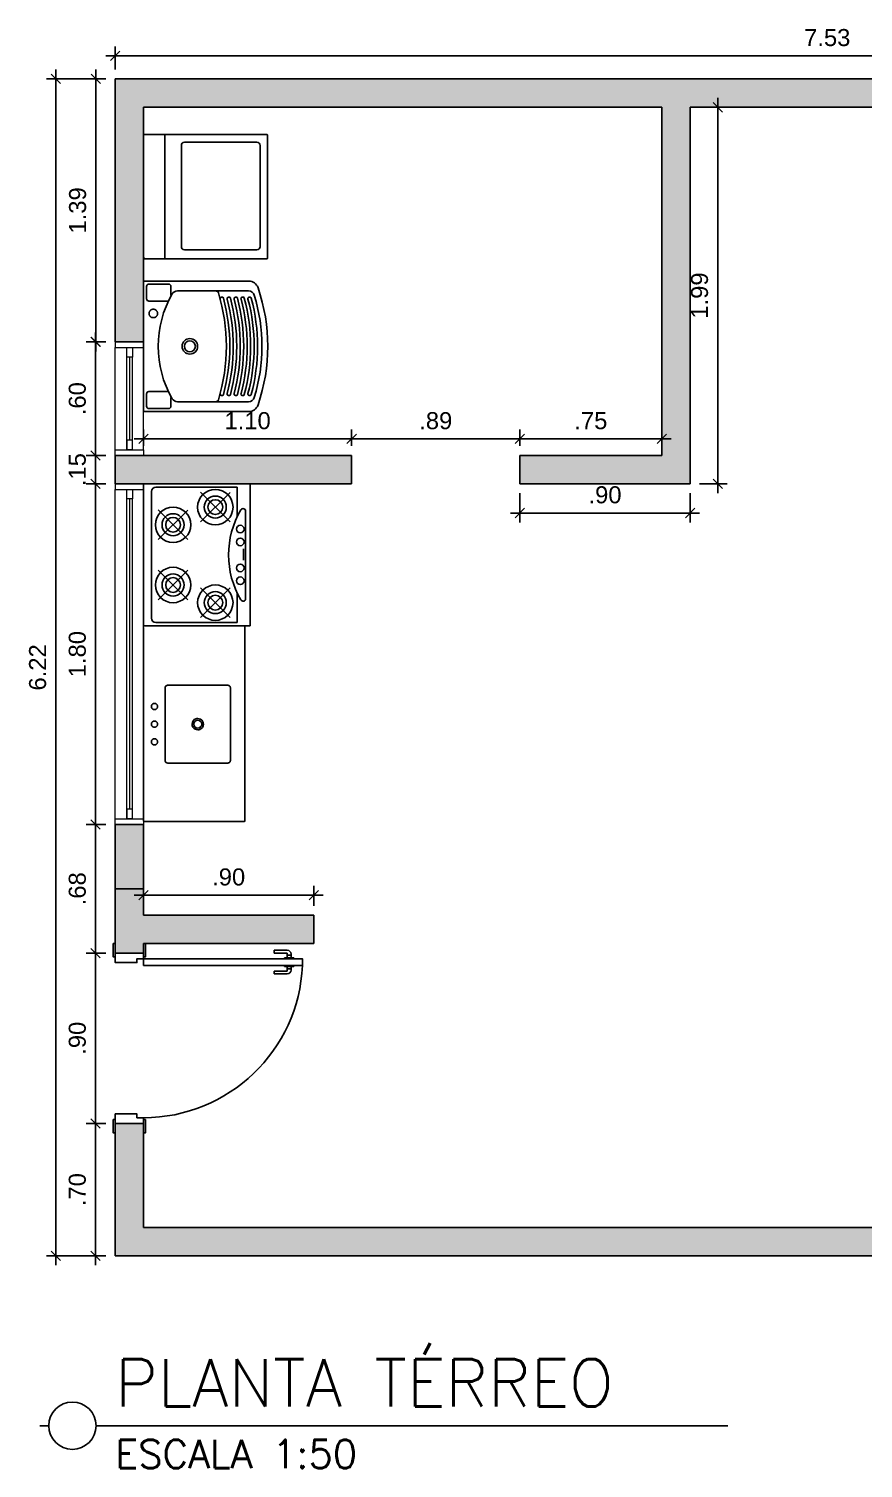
# Model space of a CAD drawing. Header units: millimetres. Extents: x 778.5 to 797.5, y 737.4 to 745.
# Drawn here: x 778.51 to 782.92, y 737.43 to 745.03 of the extents above; entities that cross this region are included whole.
import ezdxf

# ---------------------------------------------------------------- set-up
doc = ezdxf.new("R2010")
doc.units = ezdxf.units.MM
doc.linetypes.add('DASHED', pattern=[15, 12, -3])
doc.linetypes.add('DASHSPACE', pattern=[30, 12, -18])
for name, color, linetype in [('ALVENARIA', 4, 'Continuous'), ('COTAS', 7, 'Continuous'), ('HACHURA', 253, 'Continuous'), ('MOBILIARIOS', 8, 'Continuous'), ('SIMBOLOS', 7, 'Continuous'), ('TEXTOS', 2, 'Continuous')]:
    doc.layers.add(name, color=color, linetype=linetype)
doc.layers.add('Arq-Caixilho', color=1, linetype='Continuous', lineweight=13)
doc.layers.add('Arq-Parede Baixa Osso', color=2, linetype='Continuous', lineweight=20)
doc.styles.add('1.50', font='simplex.shx', dxfattribs={"height": 0.06})
doc.styles.get("Standard").update_dxf_attribs({"font": 'arial.ttf'})
pattern_1 = [(0, (0, 0), (0, 6.985), [5.08, -1.905]), (90, (0, 0), (-6.985, 4e-16), [5.08, -1.905])]

# ---------------------------------------------------------------- blocks, each defined once
blk = doc.blocks.new('macaneta')
for p, q in [((-0.0425, -0.06), (-0.0225, -0.06)), ((-0.0361, -0.06), (-0.0361, -0.08)), ((-0.0175, -0.045), (-0.0225, -0.045)), ((-0.0225, -0.095), (-0.0225, -0.045)), ((0.0225, -0.045), (0.0175, -0.045)), ((0.0225, -0.095), (0.0225, -0.045)), ((0.0225, -0.06), (0.0425, -0.06)), ((0.0361, -0.06), (0.0361, -0.08)), ((-0.0625, -0.15), (-0.0625, -0.08)), ((-0.0625, -0.15), (-0.0475, -0.15)), ((-0.0475, -0.15), (-0.0475, -0.08)), ((-0.0475, -0.08), (-0.0225, -0.08)), ((-0.0175, -0.095), (-0.0225, -0.095)), ((0.0225, -0.095), (0.0175, -0.095)), ((0.0225, -0.08), (0.0475, -0.08)), ((0.0475, -0.15), (0.0475, -0.08)), ((0.0475, -0.15), (0.0625, -0.15)), ((0.0625, -0.15), (0.0625, -0.08))]:
    blk.add_line(p, q)
for centre, start, end in [((-0.0425, -0.08), 90, 180), ((0.0425, -0.08), 0, 90)]:
    blk.add_arc(centre, 0.02, start, end)
blk = doc.blocks.new('_Oblique')
at = {"color": 0, "linetype": 'ByBlock', "lineweight": -2}
blk.add_line((-0.5, -0.5), (0.5, 0.5), dxfattribs=at)

msp = doc.modelspace()

# ---------------------------------------------------------------- hatches: boundary and pattern name
at = {"layer": 'HACHURA'}
h = msp.add_hatch(color=256, dxfattribs=at)
h.dxf.hatch_style = 1
h.paths.add_polyline_path([(786.4966, 744.7682), (778.9666, 744.7682), (778.9666, 743.3782), (779.1166, 743.3782), (779.1166, 744.6182), (781.8566, 744.6182), (781.8566, 742.7782), (781.1066, 742.7782), (781.1066, 742.6282), (782.0066, 742.6282), (782.0066, 744.6182), (786.3466, 744.6182), (786.3466, 743.6982, -0.424475), (785.4252, 742.7682), (785.2752, 742.7682), (785.2766, 742.6182), (785.4266, 742.6182, 0.424475), (786.4966, 743.657)])
h = msp.add_hatch(dxfattribs=at)
h.set_pattern_fill('ANGLE', color=256)
h.set_pattern_definition(pattern_1)
h.paths.add_polyline_path([(780.2166, 742.7782), (780.0666, 742.7782), (778.9666, 742.7782), (778.9666, 742.6282), (780.0666, 742.6282), (780.2166, 742.6282)])
h.paths.add_polyline_path([(797.4903, 738.6982), (794.4219, 738.6982), (794.4219, 738.5482), (797.4903, 738.5482)])
h.paths.add_polyline_path([(794.4219, 738.6982), (790.1103, 738.6982), (790.1103, 739.2482), (789.9603, 739.2482), (789.9603, 738.5482), (794.4219, 738.5482)])
h.paths.add_polyline_path([(790.1103, 742.6282), (791.0603, 742.6282), (791.9603, 742.6282), (792.8603, 742.6282), (793.0103, 742.6282), (793.0103, 742.8282), (792.8603, 742.8282), (792.8603, 742.8188), (792.8603, 742.7688), (792.8503, 742.7688), (792.1103, 742.7782), (791.2103, 742.7782), (791.0603, 742.7782), (789.9603, 742.7782), (789.9603, 740.4882), (790.1103, 740.4882), (790.1103, 741.7282)])
h.paths.add_polyline_path([(786.4966, 738.6982), (779.1166, 738.6982), (779.1166, 739.2482), (778.9666, 739.2482), (778.9666, 738.5482), (786.4966, 738.5482)])
h = msp.add_hatch(dxfattribs=at)
h.set_pattern_fill('ANGLE', color=256)
h.set_pattern_definition(pattern_1)
h.paths.add_polyline_path([(780.2166, 742.7782), (780.0666, 742.7782), (778.9666, 742.7782), (778.9666, 742.6282), (780.0666, 742.6282), (780.2166, 742.6282)])
h.paths.add_polyline_path([(786.4966, 738.6982), (779.1166, 738.6982), (779.1166, 739.2482), (778.9666, 739.2482), (778.9666, 738.5482), (786.4966, 738.5482)])
h.paths.add_polyline_path([(790.1103, 742.6282), (791.0603, 742.6282), (791.9603, 742.6282), (792.8603, 742.6282), (793.0103, 742.6282), (793.0103, 742.8282), (792.8603, 742.8282), (792.8603, 742.7688), (792.8503, 742.7688), (792.1103, 742.7782), (791.2103, 742.7782), (791.0603, 742.7782), (789.9603, 742.7782), (789.9603, 740.4882), (790.1103, 740.4882), (790.1103, 740.8282)])
h.paths.add_polyline_path([(794.4219, 738.6982), (790.1103, 738.6982), (790.1103, 739.2482), (789.9603, 739.2482), (789.9603, 738.5482), (794.4219, 738.5482)])
h.paths.add_polyline_path([(797.4903, 738.6982), (794.4219, 738.6982), (794.4219, 738.5482), (797.4903, 738.5482)])
h = msp.add_hatch(dxfattribs=at)
h.set_pattern_fill('ANGLE', color=256)
h.set_pattern_definition(pattern_1)
h.paths.add_polyline_path([(786.4966, 738.6982), (779.1166, 738.6982), (779.1166, 739.2482), (778.9666, 739.2482), (778.9666, 738.5482), (786.4966, 738.5482)])
h.paths.add_polyline_path([(797.4903, 738.6982), (790.1103, 738.6982), (790.1103, 739.2482), (789.9603, 739.2482), (789.9603, 738.5482), (797.4903, 738.5482)])
h.paths.add_polyline_path([(790.1103, 741.7282), (790.1103, 742.6282), (791.0603, 742.6282), (791.9603, 742.6282), (792.8603, 742.6282), (793.0103, 742.6282), (793.0103, 742.8282), (792.8603, 742.8282), (792.8603, 742.7688), (792.8503, 742.7688), (792.1103, 742.7782), (791.2103, 742.7782), (791.0603, 742.7782), (789.9603, 742.7782), (789.9603, 740.4882), (790.1103, 740.4882), (790.1103, 740.8282)])
h = msp.add_hatch(dxfattribs=at)
h.set_pattern_fill('ANGLE', color=256)
h.set_pattern_definition(pattern_1)
h.paths.add_polyline_path([(780.2166, 742.7782), (780.0666, 742.7782), (778.9666, 742.7782), (778.9666, 742.6282), (780.0666, 742.6282), (780.2166, 742.6282)])
h.paths.add_polyline_path([(797.4903, 738.6982), (790.1103, 738.6982), (790.1103, 739.2482), (790.1103, 740.0982), (790.1103, 741.7282), (790.1103, 742.6282), (791.0603, 742.6282), (791.9603, 742.6282), (792.8603, 742.6282), (793.0103, 742.6282), (793.0103, 742.8282), (792.8603, 742.8282), (792.8603, 742.7688), (792.8503, 742.7688), (792.1103, 742.7782), (791.2103, 742.7782), (791.0603, 742.7782), (789.9603, 742.7782), (789.9603, 738.5482), (797.4903, 738.5482)])
h = msp.add_hatch(dxfattribs=at)
h.set_pattern_fill('ANGLE', color=256)
h.set_pattern_definition(pattern_1)
h.paths.add_polyline_path([(780.2166, 742.7782), (780.0666, 742.7782), (778.9666, 742.7782), (778.9666, 742.6282), (780.0666, 742.6282), (780.2166, 742.6282)])
h = msp.add_hatch(dxfattribs=at)
h.set_pattern_fill('ANGLE', color=256)
h.set_pattern_definition(pattern_1)
h.paths.add_polyline_path([(780.2166, 742.7782), (780.0666, 742.7782), (778.9666, 742.7782), (778.9666, 742.6282), (780.0666, 742.6282), (780.2166, 742.6282)])
h = msp.add_hatch(color=256, dxfattribs=at)
h.dxf.hatch_style = 1
h.paths.add_polyline_path([(780.2166, 742.7782), (780.0666, 742.7782), (778.9666, 742.7782), (778.9666, 742.6282), (780.0666, 742.6282), (780.2166, 742.6282)])
h = msp.add_hatch(dxfattribs=at)
h.set_pattern_fill('ANGLE', color=256)
h.set_pattern_definition(pattern_1)
h.paths.add_polyline_path([(779.1166, 740.8282), (778.9666, 740.8282), (778.9666, 740.5497), (779.1166, 740.5497)])
h = msp.add_hatch(color=256, dxfattribs=at)
h.dxf.hatch_style = 1
h.paths.add_polyline_path([(790.1103, 740.0982), (790.1103, 740.4882), (789.9603, 740.4882), (789.9603, 739.2482), (790.1103, 739.2482)])
h.paths.add_polyline_path([(780.0166, 740.3482), (779.1166, 740.3482), (779.1166, 740.4882), (778.9666, 740.4882), (778.9666, 740.1482), (779.1166, 740.1482), (779.1166, 740.1982), (779.1266, 740.1982), (780.0166, 740.1982)])
h.paths.add_polyline_path([(779.1166, 740.8282), (778.9666, 740.8282), (778.9666, 740.4882), (779.1166, 740.4882)])
h = msp.add_hatch(dxfattribs=at)
h.set_pattern_fill('ANGLE', color=256)
h.set_pattern_definition([(0, (5.1605, 1.069), (0, 6.985), [5.08, -1.905]), (90, (5.1605, 1.069), (-6.985, 4e-16), [5.08, -1.905])])
h.paths.add_polyline_path([(779.1166, 740.8013), (778.9666, 740.8013), (778.9666, 740.1751), (779.1166, 740.1751)])
h = msp.add_hatch(dxfattribs=at)
h.set_pattern_fill('ANGLE', color=256)
h.set_pattern_definition(pattern_1)
h.paths.add_polyline_path([(779.1166, 740.5497), (778.9666, 740.5497), (778.9666, 740.4882), (779.1166, 740.4882)])
h = msp.add_hatch(dxfattribs=at)
h.set_pattern_fill('ANGLE', color=256)
h.set_pattern_definition(pattern_1)
h.paths.add_polyline_path([(779.1166, 740.4882), (778.9666, 740.4882), (778.9666, 740.453), (779.023, 740.433)])
h = msp.add_hatch(dxfattribs=at)
h.set_pattern_fill('ANGLE', color=256)
h.set_pattern_definition(pattern_1)
h.paths.add_polyline_path([(779.1166, 740.3482), (779.1166, 740.3997), (778.9666, 740.3997), (778.9666, 740.1482)])
h = msp.add_hatch(dxfattribs=at)
h.set_pattern_fill('ANGLE', color=256)
h.set_pattern_definition(pattern_1)
h.paths.add_polyline_path([(780.0166, 740.3482), (779.1166, 740.3482), (778.9666, 740.1482), (779.1166, 740.1482), (779.1166, 740.1982), (779.1266, 740.1982), (780.0166, 740.1982)])
h = msp.add_hatch(dxfattribs=at)
h.set_pattern_fill('ANGLE', color=256)
h.set_pattern_definition(pattern_1)
h.paths.add_polyline_path([(786.4966, 738.6982), (779.1166, 738.6982), (779.1166, 739.2482), (778.9666, 739.2482), (778.9666, 738.5482), (786.4966, 738.5482)])
h = msp.add_hatch(color=256, dxfattribs=at)
h.dxf.hatch_style = 1
h.paths.add_polyline_path([(786.4966, 738.6982), (779.1166, 738.6982), (779.1166, 739.2482), (778.9666, 739.2482), (778.9666, 738.5482), (786.4966, 738.5482)])

# ---------------------------------------------------------------- linework, layer by layer
at = {"color": 1}
for p, q in [((782.1526, 742.5782), (782.1526, 744.6682)), ((782.0566, 744.6182), (782.2026, 744.6182)), ((779.1166, 742.8282), (779.1166, 742.9156)), ((780.2166, 742.8282), (780.2166, 742.9156)), ((780.2166, 742.8282), (780.2166, 742.9156)), ((781.1066, 742.8282), (781.1066, 742.9156)), ((781.1066, 742.8282), (781.1066, 742.9156)), ((781.8566, 742.8282), (781.8566, 742.9156)), ((779.0666, 742.8656), (780.2666, 742.8656)), ((780.1666, 742.8656), (781.1566, 742.8656)), ((781.9066, 742.8656), (781.0566, 742.8656)), ((782.0566, 742.6282), (782.2026, 742.6282)), ((781.1066, 742.5782), (781.1066, 742.4239)), ((782.0066, 742.5782), (782.0066, 742.4239)), ((781.0566, 742.4739), (782.0566, 742.4739))]:
    msp.add_line(p, q, dxfattribs=at)
for points in [[(778.9666, 740.1982), (778.9566, 740.1982), (778.9566, 740.1282), (778.9666, 740.1282)], [(779.1166, 740.1282), (779.1266, 740.1282), (779.1266, 740.1982), (779.1166, 740.1982)], [(778.9666, 740.1482), (778.9666, 740.0982), (779.0816, 740.0982), (779.0816, 740.1182), (779.1166, 740.1182), (779.1166, 740.1482)], [(778.9666, 739.1982), (778.9566, 739.1982), (778.9566, 739.2682), (778.9666, 739.2682)], [(778.9666, 739.2482), (778.9666, 739.2982), (779.0816, 739.2982), (779.0816, 739.2782), (779.1166, 739.2782), (779.1166, 739.2482)], [(779.1166, 739.2682), (779.1266, 739.2682), (779.1266, 739.1982), (779.1166, 739.1982)]]:
    msp.add_lwpolyline(points)
msp.add_lwpolyline([(779.1166, 740.0832), (779.1166, 740.1182), (779.9566, 740.1182), (779.9566, 740.0832)], close=True)
at = {"ltscale": 0.5}
msp.add_arc((779.116, 740.1195), 0.8413, 270.03591, 357.52634, dxfattribs=at)
at = {"layer": 'ALVENARIA'}
for p, q in [((778.9666, 743.3782), (778.9666, 744.7682)), ((778.9666, 744.7682), (786.4966, 744.7682)), ((779.1166, 743.3782), (779.1166, 744.6182)), ((779.1166, 744.6182), (781.8566, 744.6182)), ((781.8566, 742.7782), (781.8566, 744.6182)), ((782.0066, 742.6282), (782.0066, 744.6182)), ((782.0066, 744.6182), (786.3466, 744.6182)), ((778.9666, 743.3782), (779.1166, 743.3782)), ((778.9666, 742.7782), (780.0666, 742.7782)), ((778.9666, 742.6282), (778.9666, 742.7782)), ((780.0666, 742.7782), (780.2166, 742.7782)), ((780.2166, 742.7782), (780.2166, 742.6282)), ((781.1066, 742.7782), (781.8566, 742.7782)), ((781.1066, 742.6282), (781.1066, 742.7782)), ((778.9666, 742.6282), (780.0666, 742.6282)), ((780.2166, 742.6282), (780.0666, 742.6282)), ((781.1066, 742.6282), (782.0066, 742.6282)), ((778.9666, 740.1482), (778.9666, 740.8282)), ((778.9666, 740.8282), (779.1166, 740.8282)), ((778.9666, 740.8282), (778.9666, 740.1482)), ((778.9666, 740.8282), (779.1166, 740.8282)), ((778.9666, 740.8282), (778.9666, 740.1482)), ((779.1166, 740.3482), (779.1166, 740.8282)), ((779.1166, 740.8282), (779.1166, 740.3482)), ((779.1166, 740.3482), (780.0166, 740.3482)), ((780.0166, 740.3482), (780.0166, 740.1982)), ((779.1166, 740.1982), (780.0166, 740.1982)), ((779.1166, 740.1482), (779.1166, 740.1982)), ((778.9666, 740.1482), (779.1166, 740.1482)), ((779.1166, 739.2482), (778.9666, 739.2482)), ((778.9666, 739.2482), (778.9666, 738.5482)), ((778.9666, 739.2482), (778.9666, 738.5482)), ((779.1166, 739.2482), (779.1166, 738.6982)), ((779.1166, 738.6982), (786.4966, 738.6982)), ((778.9666, 738.5482), (786.4966, 738.5482))]:
    msp.add_line(p, q, dxfattribs=at)
at = {"layer": 'Arq-Caixilho'}
for p, q in [((779.0283, 742.8082), (779.0283, 743.2982)), ((779.0433, 742.8582), (779.0433, 743.2982)), ((779.0583, 742.8082), (779.0583, 743.2982)), ((779.0283, 740.8582), (779.0283, 742.5482)), ((779.0433, 740.9082), (779.0433, 742.5482)), ((779.0583, 740.8582), (779.0583, 742.5482))]:
    msp.add_line(p, q, dxfattribs=at)
for points in [[(778.9666, 743.3782), (778.9666, 743.3482), (779.1166, 743.3482), (779.1166, 743.3782)], [(779.0583, 743.3482), (779.0583, 743.2982), (779.0283, 743.2982), (779.0283, 743.3482)], [(779.0583, 742.8082), (779.0583, 742.8582), (779.0283, 742.8582), (779.0283, 742.8082)], [(778.9666, 742.7782), (778.9666, 742.8082), (779.1166, 742.8082), (779.1166, 742.7782)], [(779.0583, 742.8082), (779.0583, 742.8082), (779.0283, 742.8082), (779.0283, 742.8082)], [(778.9666, 742.6282), (778.9666, 742.5982), (779.1166, 742.5982), (779.1166, 742.6282)], [(779.0583, 742.5982), (779.0583, 742.5482), (779.0283, 742.5482), (779.0283, 742.5982)], [(778.9666, 740.8282), (778.9666, 740.8582), (779.1166, 740.8582), (779.1166, 740.8282)], [(779.0583, 740.8582), (779.0583, 740.9082), (779.0283, 740.9082), (779.0283, 740.8582)], [(779.0583, 740.8582), (779.0583, 740.8582), (779.0283, 740.8582), (779.0283, 740.8582)]]:
    msp.add_lwpolyline(points, dxfattribs=at)
at = {"layer": 'Arq-Parede Baixa Osso'}
for p, q in [((778.9666, 742.8082), (778.9666, 743.3482)), ((779.1166, 742.8082), (779.1166, 743.3482)), ((778.9666, 740.8582), (778.9666, 742.5982)), ((779.1166, 740.8582), (779.1166, 742.5982))]:
    msp.add_line(p, q, dxfattribs=at)
at = {"layer": 'COTAS', "color": 1}
for p, q in [((778.9166, 744.8901), (786.5466, 744.8901)), ((778.9666, 744.8182), (778.9666, 744.9401)), ((778.6525, 738.4982), (778.6525, 744.8182)), ((778.8641, 743.3282), (778.8641, 744.8182)), ((778.9166, 744.7682), (778.6025, 744.7682)), ((778.9166, 744.7682), (778.8141, 744.7682)), ((778.9166, 743.3782), (778.8124, 743.3782)), ((778.9166, 743.3782), (778.8141, 743.3782)), ((778.8624, 743.4282), (778.8624, 742.7282)), ((778.8624, 742.8282), (778.8624, 742.5782)), ((778.9166, 742.7782), (778.8124, 742.7782)), ((778.9166, 742.7782), (778.8124, 742.7782)), ((778.8624, 742.6782), (778.8624, 740.7782)), ((778.9166, 742.6282), (778.8124, 742.6282)), ((778.9166, 742.6282), (778.8124, 742.6282)), ((778.8624, 740.8782), (778.8624, 740.0982)), ((778.9166, 740.8282), (778.8124, 740.8282)), ((778.9166, 740.8282), (778.8124, 740.8282)), ((778.8624, 740.1982), (778.8624, 739.1982)), ((778.9166, 740.1482), (778.8124, 740.1482)), ((778.9166, 740.1482), (778.8124, 740.1482)), ((778.8624, 739.2982), (778.8624, 738.4982)), ((778.9166, 739.2482), (778.8124, 739.2482)), ((778.9166, 739.2482), (778.8124, 739.2482)), ((778.9166, 738.5482), (778.6025, 738.5482)), ((778.9166, 738.5482), (778.8124, 738.5482))]:
    msp.add_line(p, q, dxfattribs=at)
at = {"layer": 'HACHURA'}
msp.add_line((778.9666, 740.4882), (779.1166, 740.4882), dxfattribs=at)
at = {"layer": 'MOBILIARIOS'}
for p, q in [((779.1166, 744.4707), (779.1166, 744.1492)), ((779.7694, 744.4736), (779.1195, 744.4736)), ((779.2284, 744.4736), (779.2284, 743.8179)), ((779.7163, 744.4331), (779.3325, 744.4331)), ((779.7723, 744.1492), (779.7723, 744.4707)), ((779.3165, 744.4171), (779.3165, 743.8814)), ((779.7323, 743.8814), (779.7323, 744.4171)), ((779.1166, 743.8278), (779.1166, 744.1492)), ((779.7723, 744.1492), (779.7723, 743.8208)), ((779.7694, 743.8179), (779.1195, 743.8179)), ((779.3325, 743.8654), (779.7163, 743.8654)), ((779.1166, 743.6995), (779.1166, 743.0104)), ((779.1166, 743.6995), (779.673, 743.6995)), ((779.2958, 743.648), (779.6713, 743.648)), ((779.2958, 743.0619), (779.6713, 743.0619)), ((779.1166, 743.0104), (779.673, 743.0104)), ((779.6794, 742.6282), (779.1166, 742.6282)), ((779.1166, 742.6282), (779.1166, 741.8773)), ((779.6122, 742.6107), (779.1816, 742.6107)), ((779.6122, 742.6107), (779.6122, 742.4555)), ((779.6794, 741.8773), (779.6794, 742.6282)), ((779.1589, 741.9175), (779.1589, 742.588)), ((779.4177, 742.5836), (779.5748, 742.4272)), ((779.4177, 742.4267), (779.5748, 742.5831)), ((779.1943, 742.4903), (779.3513, 742.3339)), ((779.1943, 742.3334), (779.3513, 742.4898)), ((779.6561, 742.0219), (779.6561, 742.4836)), ((779.6451, 742.2245), (779.6451, 742.2841)), ((779.1943, 742.172), (779.3513, 742.0157)), ((779.1943, 742.0152), (779.3513, 742.1716)), ((779.4177, 742.0787), (779.5748, 741.9223)), ((779.4177, 741.9219), (779.5748, 742.0782)), ((779.6122, 741.8947), (779.6122, 742.05)), ((779.1166, 741.8773), (779.6794, 741.8773)), ((779.1166, 740.8477), (779.1166, 741.8686)), ((779.6122, 741.8947), (779.1816, 741.8947)), ((779.6521, 741.8686), (779.6521, 741.8773)), ((779.6521, 741.8686), (779.6521, 740.8477)), ((779.6794, 741.8773), (779.6794, 741.8773)), ((779.1166, 741.7973), (779.1166, 741.8024)), ((779.2303, 741.5504), (779.2304, 741.5507)), ((779.2303, 741.5501), (779.2303, 741.5504)), ((779.2303, 741.5498), (779.2303, 741.5501)), ((779.2303, 741.5494), (779.2303, 741.5498)), ((779.2303, 741.1669), (779.2303, 741.5494)), ((779.2304, 741.5514), (779.2305, 741.5516)), ((779.2304, 741.5512), (779.2304, 741.5514)), ((779.2304, 741.551), (779.2304, 741.5512)), ((779.2304, 741.5507), (779.2304, 741.551)), ((779.2305, 741.552), (779.2306, 741.5522)), ((779.2305, 741.5518), (779.2305, 741.552)), ((779.2305, 741.5516), (779.2305, 741.5518)), ((779.2306, 741.5526), (779.2307, 741.5528)), ((779.2306, 741.5524), (779.2306, 741.5526)), ((779.2306, 741.5522), (779.2306, 741.5524)), ((779.2307, 741.5529), (779.2308, 741.5533)), ((779.2307, 741.5528), (779.2307, 741.5529)), ((779.2308, 741.5533), (779.2309, 741.5536)), ((779.2309, 741.5536), (779.231, 741.5539)), ((779.231, 741.5539), (779.2311, 741.5542)), ((779.2311, 741.5542), (779.2312, 741.5545)), ((779.2312, 741.5545), (779.2313, 741.5548)), ((779.2313, 741.5548), (779.2314, 741.5551)), ((779.2314, 741.5551), (779.2316, 741.5554)), ((779.2316, 741.5554), (779.2317, 741.5557)), ((779.2317, 741.5557), (779.2319, 741.5559)), ((779.2319, 741.5559), (779.232, 741.5562)), ((779.232, 741.5562), (779.2322, 741.5565)), ((779.2322, 741.5565), (779.2323, 741.5568)), ((779.2323, 741.5568), (779.2325, 741.557)), ((779.2325, 741.557), (779.2326, 741.5573)), ((779.2326, 741.5573), (779.2328, 741.5575)), ((779.2328, 741.5575), (779.233, 741.5578)), ((779.233, 741.5578), (779.2332, 741.558)), ((779.2332, 741.558), (779.2334, 741.5583)), ((779.2334, 741.5583), (779.2335, 741.5585)), ((779.2335, 741.5585), (779.2337, 741.5587)), ((779.2337, 741.5587), (779.234, 741.559)), ((779.234, 741.559), (779.2342, 741.5592)), ((779.2342, 741.5592), (779.2344, 741.5594)), ((779.2344, 741.5594), (779.2346, 741.5597)), ((779.2346, 741.5597), (779.2349, 741.5599)), ((779.2349, 741.5599), (779.2351, 741.5601)), ((779.2351, 741.5601), (779.2353, 741.5603)), ((779.2353, 741.5603), (779.2356, 741.5605)), ((779.2356, 741.5605), (779.2358, 741.5607)), ((779.2358, 741.5607), (779.2361, 741.5608)), ((779.2361, 741.5608), (779.2363, 741.561)), ((779.2363, 741.561), (779.2365, 741.5612)), ((779.2365, 741.5612), (779.2368, 741.5614)), ((779.2368, 741.5614), (779.2371, 741.5615)), ((779.2371, 741.5615), (779.2373, 741.5617)), ((779.2373, 741.5617), (779.2376, 741.5618)), ((779.2376, 741.5618), (779.2379, 741.562)), ((779.2379, 741.562), (779.2382, 741.5621)), ((779.2382, 741.5621), (779.2385, 741.5623)), ((779.2385, 741.5623), (779.2388, 741.5624)), ((779.2388, 741.5624), (779.2391, 741.5625)), ((779.2391, 741.5625), (779.2394, 741.5626)), ((779.2394, 741.5626), (779.2397, 741.5627)), ((779.2397, 741.5627), (779.24, 741.5628)), ((779.24, 741.5628), (779.2403, 741.5629)), ((779.2403, 741.5629), (779.2406, 741.563)), ((779.2406, 741.563), (779.2409, 741.5631)), ((779.2409, 741.5631), (779.2411, 741.5632)), ((779.2411, 741.5632), (779.2412, 741.5632)), ((779.2412, 741.5632), (779.2414, 741.5632)), ((779.2414, 741.5632), (779.2416, 741.5633)), ((779.2416, 741.5633), (779.2418, 741.5633)), ((779.2418, 741.5633), (779.242, 741.5634)), ((779.242, 741.5634), (779.2423, 741.5634)), ((779.2423, 741.5634), (779.2425, 741.5634)), ((779.2425, 741.5634), (779.2426, 741.5634)), ((779.2426, 741.5634), (779.2428, 741.5634)), ((779.2428, 741.5634), (779.2431, 741.5635)), ((779.2431, 741.5635), (779.2434, 741.5635)), ((779.2434, 741.5635), (779.2438, 741.5635)), ((779.2438, 741.5635), (779.244, 741.5635)), ((779.244, 741.5635), (779.2444, 741.5635)), ((779.2444, 741.5635), (779.5616, 741.5635)), ((779.5616, 741.5635), (779.562, 741.5635)), ((779.562, 741.5635), (779.5622, 741.5635)), ((779.5622, 741.5635), (779.5626, 741.5635)), ((779.5626, 741.5635), (779.5629, 741.5635)), ((779.5629, 741.5635), (779.5632, 741.5634)), ((779.5632, 741.5634), (779.5634, 741.5634)), ((779.5634, 741.5634), (779.5635, 741.5634)), ((779.5635, 741.5634), (779.5637, 741.5634)), ((779.5637, 741.5634), (779.564, 741.5634)), ((779.564, 741.5634), (779.5642, 741.5633)), ((779.5642, 741.5633), (779.5644, 741.5633)), ((779.5644, 741.5633), (779.5646, 741.5632)), ((779.5646, 741.5632), (779.5648, 741.5632)), ((779.5648, 741.5632), (779.565, 741.5632)), ((779.565, 741.5632), (779.5651, 741.5631)), ((779.5651, 741.5631), (779.5654, 741.563)), ((779.5654, 741.563), (779.5657, 741.5629)), ((779.5657, 741.5629), (779.566, 741.5628)), ((779.566, 741.5628), (779.5663, 741.5627)), ((779.5663, 741.5627), (779.5666, 741.5626)), ((779.5666, 741.5626), (779.5669, 741.5625)), ((779.5669, 741.5625), (779.5672, 741.5624)), ((779.5672, 741.5624), (779.5675, 741.5623)), ((779.5675, 741.5623), (779.5678, 741.5621)), ((779.5678, 741.5621), (779.5681, 741.562)), ((779.5681, 741.562), (779.5684, 741.5618)), ((779.5684, 741.5618), (779.5687, 741.5617)), ((779.5687, 741.5617), (779.5689, 741.5615)), ((779.5689, 741.5615), (779.5692, 741.5614)), ((779.5692, 741.5614), (779.5695, 741.5612)), ((779.5695, 741.5612), (779.5697, 741.561)), ((779.5697, 741.561), (779.57, 741.5608)), ((779.57, 741.5608), (779.5702, 741.5607)), ((779.5702, 741.5607), (779.5704, 741.5605)), ((779.5704, 741.5605), (779.5707, 741.5603)), ((779.5707, 741.5603), (779.5709, 741.5601)), ((779.5709, 741.5601), (779.5711, 741.5599)), ((779.5711, 741.5599), (779.5714, 741.5597)), ((779.5714, 741.5597), (779.5716, 741.5594)), ((779.5716, 741.5594), (779.5718, 741.5592)), ((779.5718, 741.5592), (779.572, 741.559)), ((779.572, 741.559), (779.5723, 741.5587)), ((779.5723, 741.5587), (779.5725, 741.5585)), ((779.5725, 741.5585), (779.5726, 741.5583)), ((779.5726, 741.5583), (779.5728, 741.558)), ((779.5728, 741.558), (779.573, 741.5578)), ((779.573, 741.5578), (779.5732, 741.5575)), ((779.5732, 741.5575), (779.5734, 741.5573)), ((779.5734, 741.5573), (779.5735, 741.557)), ((779.5735, 741.557), (779.5737, 741.5568)), ((779.5737, 741.5568), (779.5739, 741.5565)), ((779.5739, 741.5565), (779.574, 741.5562)), ((779.574, 741.5562), (779.5742, 741.5559)), ((779.5742, 741.5559), (779.5743, 741.5557)), ((779.5743, 741.5557), (779.5744, 741.5554)), ((779.5744, 741.5554), (779.5746, 741.5551)), ((779.5746, 741.5551), (779.5747, 741.5548)), ((779.5747, 741.5548), (779.5748, 741.5545)), ((779.5748, 741.5545), (779.5749, 741.5542)), ((779.5749, 741.5542), (779.575, 741.5539)), ((779.575, 741.5539), (779.5751, 741.5536)), ((779.5751, 741.5536), (779.5752, 741.5533)), ((779.5752, 741.5533), (779.5753, 741.5529)), ((779.5753, 741.5529), (779.5753, 741.5528)), ((779.5753, 741.5528), (779.5754, 741.5526)), ((779.5754, 741.5526), (779.5754, 741.5524)), ((779.5754, 741.5524), (779.5755, 741.5522)), ((779.5755, 741.5522), (779.5755, 741.552)), ((779.5755, 741.552), (779.5755, 741.5518)), ((779.5755, 741.5518), (779.5756, 741.5516)), ((779.5756, 741.5516), (779.5756, 741.5514)), ((779.5756, 741.5514), (779.5756, 741.5512)), ((779.5756, 741.5512), (779.5756, 741.551)), ((779.5756, 741.551), (779.5756, 741.5507)), ((779.5756, 741.5507), (779.5757, 741.5504)), ((779.5757, 741.5504), (779.5757, 741.5501)), ((779.5757, 741.5501), (779.5757, 741.5498)), ((779.5757, 741.5498), (779.5757, 741.5494)), ((779.5757, 741.1669), (779.5757, 741.5494)), ((779.2303, 741.1665), (779.2303, 741.1669)), ((779.2303, 741.1663), (779.2303, 741.1665)), ((779.2303, 741.1659), (779.2303, 741.1663)), ((779.2304, 741.1656), (779.2303, 741.1659)), ((779.2304, 741.1653), (779.2304, 741.1656)), ((779.2304, 741.1651), (779.2304, 741.1653)), ((779.2304, 741.165), (779.2304, 741.1651)), ((779.2305, 741.1647), (779.2304, 741.165)), ((779.2305, 741.1645), (779.2305, 741.1647)), ((779.2305, 741.1643), (779.2305, 741.1645)), ((779.2306, 741.1641), (779.2305, 741.1643)), ((779.2306, 741.1639), (779.2306, 741.1641)), ((779.2306, 741.1637), (779.2306, 741.1639)), ((779.2307, 741.1635), (779.2306, 741.1637)), ((779.2307, 741.1634), (779.2307, 741.1635)), ((779.2308, 741.1631), (779.2307, 741.1634)), ((779.2309, 741.1628), (779.2308, 741.1631)), ((779.231, 741.1625), (779.2309, 741.1628)), ((779.2311, 741.1621), (779.231, 741.1625)), ((779.2312, 741.1618), (779.2311, 741.1621)), ((779.2313, 741.1615), (779.2312, 741.1618)), ((779.2314, 741.1612), (779.2313, 741.1615)), ((779.2316, 741.161), (779.2314, 741.1612)), ((779.2317, 741.1607), (779.2316, 741.161)), ((779.2319, 741.1604), (779.2317, 741.1607)), ((779.232, 741.1601), (779.2319, 741.1604)), ((779.2322, 741.1598), (779.232, 741.1601)), ((779.2323, 741.1595), (779.2322, 741.1598)), ((779.2325, 741.1593), (779.2323, 741.1595)), ((779.2326, 741.159), (779.2325, 741.1593)), ((779.2328, 741.1588), (779.2326, 741.159)), ((779.233, 741.1585), (779.2328, 741.1588)), ((779.2332, 741.1583), (779.233, 741.1585)), ((779.2334, 741.1581), (779.2332, 741.1583)), ((779.2336, 741.1578), (779.2334, 741.1581)), ((779.2338, 741.1576), (779.2336, 741.1578)), ((779.234, 741.1573), (779.2338, 741.1576)), ((779.2342, 741.1571), (779.234, 741.1573)), ((779.2344, 741.1569), (779.2342, 741.1571)), ((779.2346, 741.1567), (779.2344, 741.1569)), ((779.2349, 741.1564), (779.2346, 741.1567)), ((779.2351, 741.1562), (779.2349, 741.1564)), ((779.2353, 741.156), (779.2351, 741.1562)), ((779.2356, 741.1558), (779.2353, 741.156)), ((779.2358, 741.1557), (779.2356, 741.1558)), ((779.2361, 741.1555), (779.2358, 741.1557)), ((779.2363, 741.1553), (779.2361, 741.1555)), ((779.2365, 741.1551), (779.2363, 741.1553)), ((779.2368, 741.155), (779.2365, 741.1551)), ((779.2371, 741.1548), (779.2368, 741.155)), ((779.2373, 741.1546), (779.2371, 741.1548)), ((779.2376, 741.1545), (779.2373, 741.1546)), ((779.2379, 741.1543), (779.2376, 741.1545)), ((779.2382, 741.1542), (779.2379, 741.1543)), ((779.2385, 741.1541), (779.2382, 741.1542)), ((779.2388, 741.1539), (779.2385, 741.1541)), ((779.2391, 741.1538), (779.2388, 741.1539)), ((779.2394, 741.1537), (779.2391, 741.1538)), ((779.2397, 741.1536), (779.2394, 741.1537)), ((779.24, 741.1535), (779.2397, 741.1536)), ((779.2403, 741.1534), (779.24, 741.1535)), ((779.2406, 741.1533), (779.2403, 741.1534)), ((779.2409, 741.1532), (779.2406, 741.1533)), ((779.2411, 741.1532), (779.2409, 741.1532)), ((779.2412, 741.1531), (779.2411, 741.1532)), ((779.2414, 741.1531), (779.2412, 741.1531)), ((779.2416, 741.153), (779.2414, 741.1531)), ((779.5646, 741.1531), (779.5644, 741.153)), ((779.5648, 741.1531), (779.5646, 741.1531)), ((779.565, 741.1532), (779.5648, 741.1531)), ((779.5651, 741.1532), (779.565, 741.1532)), ((779.5654, 741.1533), (779.5651, 741.1532)), ((779.5657, 741.1534), (779.5654, 741.1533)), ((779.566, 741.1535), (779.5657, 741.1534)), ((779.5663, 741.1536), (779.566, 741.1535)), ((779.5666, 741.1537), (779.5663, 741.1536)), ((779.5669, 741.1538), (779.5666, 741.1537)), ((779.5672, 741.1539), (779.5669, 741.1538)), ((779.5675, 741.1541), (779.5672, 741.1539)), ((779.5678, 741.1542), (779.5675, 741.1541)), ((779.5681, 741.1543), (779.5678, 741.1542)), ((779.5684, 741.1545), (779.5681, 741.1543)), ((779.5687, 741.1546), (779.5684, 741.1545)), ((779.5689, 741.1548), (779.5687, 741.1546)), ((779.5692, 741.155), (779.5689, 741.1548)), ((779.5695, 741.1551), (779.5692, 741.155)), ((779.5697, 741.1553), (779.5695, 741.1551)), ((779.57, 741.1555), (779.5697, 741.1553)), ((779.5702, 741.1557), (779.57, 741.1555)), ((779.5704, 741.1558), (779.5702, 741.1557)), ((779.5707, 741.156), (779.5704, 741.1558)), ((779.5709, 741.1562), (779.5707, 741.156)), ((779.5711, 741.1564), (779.5709, 741.1562)), ((779.5714, 741.1567), (779.5711, 741.1564)), ((779.5716, 741.1569), (779.5714, 741.1567)), ((779.5718, 741.1571), (779.5716, 741.1569)), ((779.572, 741.1573), (779.5718, 741.1571)), ((779.5723, 741.1576), (779.572, 741.1573)), ((779.5725, 741.1578), (779.5723, 741.1576)), ((779.5727, 741.1581), (779.5725, 741.1578)), ((779.5728, 741.1583), (779.5727, 741.1581)), ((779.573, 741.1585), (779.5728, 741.1583)), ((779.5732, 741.1588), (779.573, 741.1585)), ((779.5734, 741.159), (779.5732, 741.1588)), ((779.5735, 741.1593), (779.5734, 741.159)), ((779.5737, 741.1595), (779.5735, 741.1593)), ((779.5739, 741.1598), (779.5737, 741.1595)), ((779.574, 741.1601), (779.5739, 741.1598)), ((779.5742, 741.1604), (779.574, 741.1601)), ((779.5743, 741.1607), (779.5742, 741.1604)), ((779.5744, 741.161), (779.5743, 741.1607)), ((779.5746, 741.1612), (779.5744, 741.161)), ((779.5747, 741.1615), (779.5746, 741.1612)), ((779.5748, 741.1618), (779.5747, 741.1615)), ((779.5749, 741.1621), (779.5748, 741.1618)), ((779.575, 741.1625), (779.5749, 741.1621)), ((779.5751, 741.1628), (779.575, 741.1625)), ((779.5752, 741.1631), (779.5751, 741.1628)), ((779.5753, 741.1634), (779.5752, 741.1631)), ((779.5754, 741.1637), (779.5753, 741.1635)), ((779.5753, 741.1635), (779.5753, 741.1634)), ((779.5755, 741.1641), (779.5754, 741.1639)), ((779.5754, 741.1639), (779.5754, 741.1637)), ((779.5756, 741.1647), (779.5755, 741.1645)), ((779.5755, 741.1645), (779.5755, 741.1643)), ((779.5755, 741.1643), (779.5755, 741.1641)), ((779.5757, 741.1659), (779.5756, 741.1656)), ((779.5756, 741.1656), (779.5756, 741.1653)), ((779.5756, 741.1653), (779.5756, 741.1651)), ((779.5756, 741.1651), (779.5756, 741.165)), ((779.5756, 741.165), (779.5756, 741.1647)), ((779.5757, 741.1669), (779.5757, 741.1665)), ((779.5757, 741.1665), (779.5757, 741.1663)), ((779.5757, 741.1663), (779.5757, 741.1659)), ((779.2418, 741.153), (779.2416, 741.153)), ((779.242, 741.153), (779.2418, 741.153)), ((779.2423, 741.1529), (779.242, 741.153)), ((779.2425, 741.1529), (779.2423, 741.1529)), ((779.2426, 741.1529), (779.2425, 741.1529)), ((779.2428, 741.1529), (779.2426, 741.1529)), ((779.2431, 741.1528), (779.2428, 741.1529)), ((779.2434, 741.1528), (779.2431, 741.1528)), ((779.2438, 741.1528), (779.2434, 741.1528)), ((779.244, 741.1528), (779.2438, 741.1528)), ((779.2444, 741.1528), (779.244, 741.1528)), ((779.5616, 741.1528), (779.2444, 741.1528)), ((779.562, 741.1528), (779.5616, 741.1528)), ((779.5622, 741.1528), (779.562, 741.1528)), ((779.5626, 741.1528), (779.5622, 741.1528)), ((779.5629, 741.1528), (779.5626, 741.1528)), ((779.5632, 741.1529), (779.5629, 741.1528)), ((779.5634, 741.1529), (779.5632, 741.1529)), ((779.5635, 741.1529), (779.5634, 741.1529)), ((779.5637, 741.1529), (779.5635, 741.1529)), ((779.564, 741.153), (779.5637, 741.1529)), ((779.5642, 741.153), (779.564, 741.153)), ((779.5644, 741.153), (779.5642, 741.153)), ((779.6474, 740.843), (779.1212, 740.843))]:
    msp.add_line(p, q, dxfattribs=at)
at = {"layer": 'MOBILIARIOS', "ltscale": 0.24998}
for p, q in [((779.1322, 743.6711), (779.1322, 743.6067)), ((779.1322, 743.0387), (779.1322, 743.1031))]:
    msp.add_line(p, q, dxfattribs=at)
at = {"layer": 'MOBILIARIOS', "ltscale": 0.399981}
for p, q in [((779.145, 743.684), (779.2481, 743.684)), ((779.145, 743.0259), (779.2481, 743.0259))]:
    msp.add_line(p, q, dxfattribs=at)
at = {"layer": 'MOBILIARIOS', "ltscale": 0.171677}
for p, q in [((779.261, 743.6711), (779.261, 743.6269)), ((779.261, 743.0387), (779.261, 743.083))]:
    msp.add_line(p, q, dxfattribs=at)
at = {"layer": 'MOBILIARIOS', "ltscale": 0.387607}
for p, q in [((779.145, 743.5939), (779.2449, 743.5939)), ((779.145, 743.116), (779.2449, 743.116))]:
    msp.add_line(p, q, dxfattribs=at)
at = {"layer": 'MOBILIARIOS', "ltscale": 0.001853}
for p, q in [((779.403, 741.388), (779.4027, 741.388)), ((779.4033, 741.388), (779.403, 741.388))]:
    msp.add_line(p, q, dxfattribs=at)
at = {"layer": 'MOBILIARIOS', "ltscale": 0.001816}
for p, q in [((779.3731, 741.3582), (779.3731, 741.3585)), ((779.4329, 741.3582), (779.4329, 741.3585))]:
    msp.add_line(p, q, dxfattribs=at)
at = {"layer": 'MOBILIARIOS', "ltscale": 0.001812}
for p, q in [((779.3731, 741.3578), (779.3731, 741.3582)), ((779.4329, 741.3578), (779.4329, 741.3582))]:
    msp.add_line(p, q, dxfattribs=at)
at = {"layer": 'MOBILIARIOS', "ltscale": 0.001536}
for p, q in [((779.403, 741.3283), (779.4027, 741.3283)), ((779.4033, 741.3283), (779.403, 741.3283))]:
    msp.add_line(p, q, dxfattribs=at)
at = {"layer": 'MOBILIARIOS', "linetype": 'DASHED'}
msp.add_circle((779.1681, 743.5288), 0.0225, dxfattribs=at)
at = {"layer": 'MOBILIARIOS'}
for centre, radius in [((779.3613, 743.3549), 0.0412), ((779.3613, 743.3549), 0.029), ((779.496, 742.5052), 0.0936), ((779.496, 742.5052), 0.0582), ((779.496, 742.5052), 0.0391), ((779.2726, 742.4118), 0.0936), ((779.2726, 742.4118), 0.0582), ((779.2726, 742.4118), 0.0391), ((779.6277, 742.3894), 0.0201), ((779.6277, 742.3214), 0.0201), ((779.2726, 742.0936), 0.0936), ((779.2726, 742.0936), 0.0582), ((779.6277, 742.1841), 0.0201), ((779.2726, 742.0936), 0.0391), ((779.496, 742.0003), 0.0936), ((779.6277, 742.1161), 0.0201), ((779.496, 742.0003), 0.0582), ((779.496, 742.0003), 0.0391), ((779.403, 741.3582), 0.021)]:
    msp.add_circle(centre, radius, dxfattribs=at)
at = {"layer": 'MOBILIARIOS', "linetype": 'DASHSPACE'}
for centre in [(779.1743, 741.4515), (779.1743, 741.3582), (779.1743, 741.2648)]:
    msp.add_circle(centre, 0.0163, dxfattribs=at)
at = {"layer": 'MOBILIARIOS'}
for centre, radius, start, end in [((779.1195, 744.4707), 0.00289, 89.99999, 180), ((779.3325, 744.4171), 0.016, 90, 180), ((779.7163, 744.4171), 0.016, 360, 90), ((779.7694, 744.4707), 0.00289, 360, 89.99999), ((779.1325, 743.8271), 0.0159, 177.6204, 215.1185), ((779.3325, 743.8814), 0.016, 180, 270), ((779.7163, 743.8814), 0.016, 270, 0), ((779.7694, 743.8208), 0.00289, 270.00001, 0), ((779.145, 743.6711), 0.0129, 90, 180), ((779.2481, 743.6711), 0.0129, 0, 90), ((779.673, 743.648), 0.0515, 18.94976, 90), ((778.8196, 743.3549), 0.9538, 341.05024, 18.94976), ((779.145, 743.6067), 0.0129, 180, 270.00001), ((779.7485, 743.3549), 0.5546, 150.05096, 209.94904), ((779.2449, 743.5919), 0.00193, 334.79852, 90), ((779.2629, 743.6269), 0.00193, 180, 330.74769), ((779.2958, 743.6158), 0.0322, 90, 150.05096), ((779.4977, 743.6325), 0.0155, 16.95772, 90), ((778.5874, 743.3549), 0.9671, 343.04228, 16.95772), ((779.5305, 743.6066), 0.00901, 14.94355, 194.94355), ((778.5874, 743.3549), 0.9851, 345.05645, 14.94355), ((779.5672, 743.6066), 0.00901, 14.94355, 194.94355), ((778.6241, 743.3549), 0.9671, 345.05645, 14.94355), ((778.6241, 743.3549), 0.9851, 345.05645, 14.94355), ((779.6039, 743.6066), 0.00901, 14.94355, 194.94355), ((778.6608, 743.3549), 0.9671, 345.05645, 14.94355), ((778.6608, 743.3549), 0.9851, 345.05645, 14.94355), ((779.6406, 743.6066), 0.00901, 14.94355, 194.94355), ((778.6975, 743.3549), 0.9671, 345.05645, 14.94355), ((778.6975, 743.3549), 0.9851, 345.05645, 14.94355), ((779.6773, 743.6066), 0.00901, 14.94355, 194.94355), ((778.7342, 743.3549), 0.9671, 345.05645, 14.94355), ((779.6713, 743.6158), 0.0322, 17.02657, 90), ((778.7342, 743.3549), 0.9851, 345.05645, 14.94355), ((778.8196, 743.3549), 0.9229, 342.97343, 17.02657), ((779.145, 743.1031), 0.0129, 90, 180), ((779.2449, 743.1179), 0.00193, 270.00001, 25.20149), ((779.2629, 743.083), 0.00193, 29.25231, 180), ((779.2958, 743.0941), 0.0322, 209.94904, 270.00001), ((779.4977, 743.0774), 0.0155, 270.00001, 343.04228), ((779.5305, 743.1032), 0.00901, 165.05645, 345.05645), ((779.5672, 743.1032), 0.00901, 165.05645, 345.05645), ((779.6039, 743.1032), 0.00901, 165.05645, 345.05645), ((779.6406, 743.1032), 0.00901, 165.05645, 345.05645), ((779.6773, 743.1032), 0.00901, 165.05645, 345.05645), ((779.6713, 743.0941), 0.0322, 270.00001, 342.97343), ((779.145, 743.0387), 0.0129, 180, 270.00001), ((779.2481, 743.0387), 0.0129, 270.00001, 0), ((779.673, 743.0619), 0.0515, 270.00001, 341.05024), ((779.1816, 742.588), 0.0227, 90, 180), ((780.0371, 742.2527), 0.4708, 149.67635, 210.32365), ((779.6425, 742.4836), 0.0136, 0, 149.67635), ((779.6425, 742.0219), 0.0136, 210.32365, 0), ((779.1816, 741.9175), 0.0227, 180, 270), ((779.403, 741.3582), 0.0299, 109.98174, 179.34988), ((779.403, 741.3582), 0.0299, 90, 109.98174), ((779.403, 741.3582), 0.0299, 61.35212, 89.99998), ((779.403, 741.3582), 0.0299, 359.35121, 61.35212), ((779.403, 741.3582), 0.0299, 179.34988, 241.35212), ((779.403, 741.3582), 0.0299, 241.35212, 269.99999), ((779.403, 741.3582), 0.0299, 270.00001, 290.44769), ((779.403, 741.3582), 0.0299, 290.44769, 359.35121), ((779.1212, 740.8477), 0.00467, 180, 270.00001), ((779.6474, 740.8477), 0.00467, 270.00001, 0)]:
    msp.add_arc(centre, radius, start, end, dxfattribs=at)
at = {"layer": 'SIMBOLOS', "color": 1}
for p, q in [((779.1166, 740.5116), (779.1166, 740.4043)), ((780.0166, 740.3982), (780.0166, 740.5043)), ((779.0666, 740.4543), (780.0666, 740.4543))]:
    msp.add_line(p, q, dxfattribs=at)
at = {"layer": 'TEXTOS'}
for p, q in [((778.5677, 737.6507), (778.6153, 737.6507)), ((778.8653, 737.6507), (782.2066, 737.6507))]:
    msp.add_line(p, q, dxfattribs=at)
msp.add_circle((778.7403, 737.6507), 0.125, dxfattribs=at)

# ---------------------------------------------------------------- block references
at = {"color": 1, "xscale": 0.05, "yscale": 0.05, "zscale": 0.05}
for p, rotation in [((782.1526, 744.6182), 90), ((779.1166, 742.8656), 180), ((780.2166, 742.8656), 180), ((781.1066, 742.8656), 180), ((782.1526, 742.6282), 270), ((781.1066, 742.4739), 180)]:
    msp.add_blockref('_Oblique', p, dxfattribs=dict(at, rotation=rotation))
for p in [(780.2166, 742.8656), (781.1066, 742.8656), (781.8566, 742.8656), (782.0066, 742.4739)]:
    msp.add_blockref('_Oblique', p, dxfattribs=at)
at = {"xscale": -1, "rotation": 270}
msp.add_blockref('macaneta', (779.9566, 740.1007), dxfattribs=at)
at = {"layer": 'COTAS', "color": 1, "xscale": 0.05, "yscale": 0.05, "zscale": 0.05}
for p, rotation in [((778.9666, 744.8901), 180), ((778.6525, 744.7682), 90), ((778.8641, 744.7682), 90), ((778.8624, 743.3782), 90), ((778.8641, 743.3782), 270), ((778.8624, 742.7782), 270), ((778.8624, 742.7782), 90), ((778.8624, 742.6282), 270), ((778.8624, 742.6282), 90), ((778.8624, 740.8282), 270), ((778.8624, 740.8282), 90), ((778.8624, 740.1482), 270), ((778.8624, 740.1482), 90), ((778.8624, 739.2482), 270), ((778.8624, 739.2482), 90), ((778.6525, 738.5482), 270), ((778.8624, 738.5482), 270)]:
    msp.add_blockref('_Oblique', p, dxfattribs=dict(at, rotation=rotation))
at = {"layer": 'SIMBOLOS', "color": 1, "xscale": 0.05, "yscale": 0.05, "zscale": 0.05, "rotation": 180}
msp.add_blockref('_Oblique', (779.1166, 740.4543), dxfattribs=at)
at = {"layer": 'SIMBOLOS', "color": 1, "xscale": 0.05, "yscale": 0.05, "zscale": 0.05}
msp.add_blockref('_Oblique', (780.0166, 740.4543), dxfattribs=at)

# ---------------------------------------------------------------- texts
at = {"insert": (782.0566, 743.6232), "char_height": 0.09, "attachment_point": 5, "rotation": 90}
msp.add_mtext('\\A1;1.99', dxfattribs=at)
at = {"char_height": 0.09, "attachment_point": 5}
for s, insert in [('\\A1;1.10', (779.6666, 742.9615)), ('\\A1;.89', (780.6616, 742.9615)), ('\\A1;.75', (781.4816, 742.9614)), ('\\A1;.90', (781.5566, 742.5698))]:
    msp.add_mtext(s, dxfattribs=dict(at, insert=insert))
at = {"layer": 'COTAS', "insert": (782.7316, 744.9861), "char_height": 0.09, "attachment_point": 5}
msp.add_mtext('\\A1;7.53', dxfattribs=at)
at = {"layer": 'COTAS', "char_height": 0.09, "attachment_point": 5, "rotation": 90}
for s, insert in [('\\A1;1.39', (778.7681, 744.0732)), ('\\A1;.60', (778.7665, 743.0782)), ('\\A1;.15', (778.7665, 742.7032)), ('\\A1;1.80', (778.7665, 741.7282)), ('\\A1;6.22', (778.5566, 741.6582)), ('\\A1;.68', (778.7665, 740.4882)), ('\\A1;.90', (778.7665, 739.6982)), ('\\A1;.70', (778.7665, 738.8982))]:
    msp.add_mtext(s, dxfattribs=dict(at, insert=insert))
at = {"layer": 'SIMBOLOS', "insert": (779.5666, 740.5502), "char_height": 0.09, "attachment_point": 5}
msp.add_mtext('\\A1;.90', dxfattribs=at)
at = {"layer": 'TEXTOS', "style": '1.50'}
for s, height, p in [('PLANTA TÉRREO', 0.25, (778.9666, 737.7529)), ('ESCALA 1:50', 0.15, (778.9666, 737.426))]:
    msp.add_text(s, height=height, dxfattribs=at).set_placement(p)

doc.saveas('drawing.dxf')
